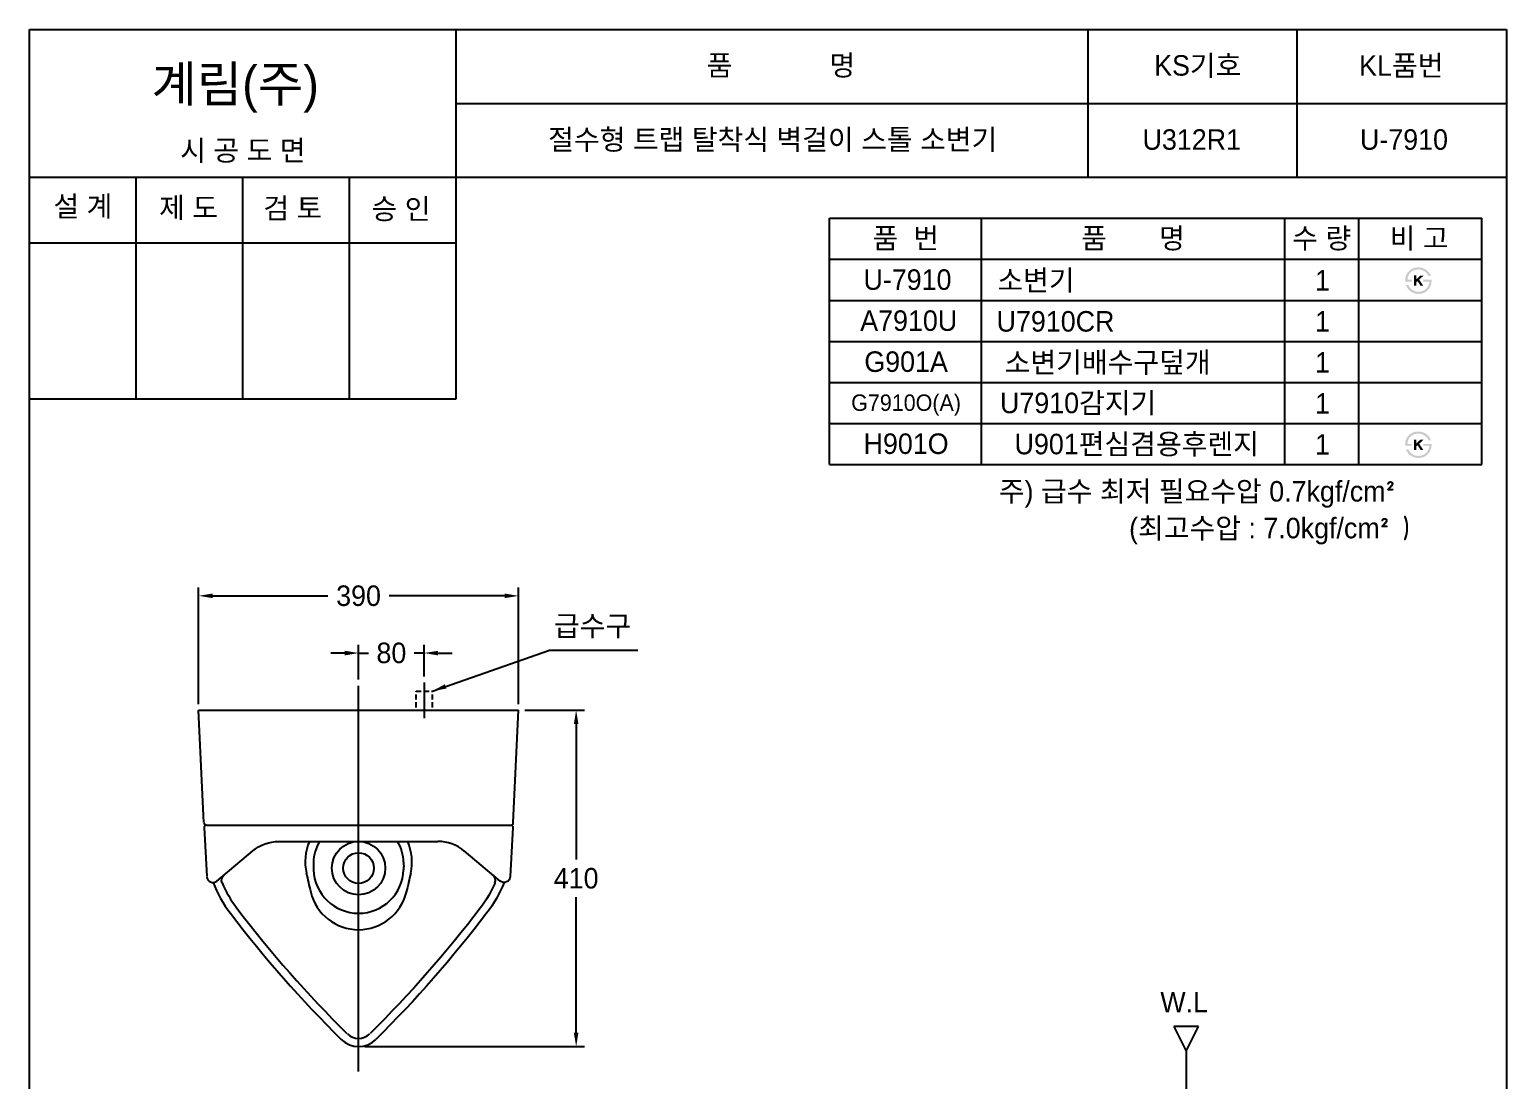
# Model space of a CAD drawing. Header units: millimetres. Extents: x 0 to 1800, y -67 to 2530.
# Drawn here: x 0 to 1800, y 1249 to 2530 of the extents above; entities that cross this region are included whole.
import ezdxf
from ezdxf.enums import TextEntityAlignment as Align
from ezdxf.lldxf.tags import DXFTag

# ---------------------------------------------------------------- set-up
doc = ezdxf.new("R2010")
doc.units = ezdxf.units.MM
doc.linetypes.add('DASHED2', pattern=[9.525, 6.35, -3.175])
for name, color, linetype in [('TEXT', 7, 'Continuous'), ('내부선 및 부속', 4, 'Continuous'), ('도각라인', 255, 'Continuous'), ('외형선', 3, 'Continuous'), ('점선', 6, 'DASHED2'), ('중심선', 1, 'DASHED'), ('치수선', 7, 'Continuous')]:
    doc.layers.add(name, color=color, linetype=linetype)
doc.styles.add('____', font='')
doc.styles.add('타이틀', font='H2GTRM.TTF', dxfattribs={"height": 25})
doc.styles.get('____').set_extended_font_data('굴림')
tags = doc.linetypes.add('DASHDOT', pattern=[70, 31, -13, 13, -13]).pattern_tags.tags
tags[10:11] = [DXFTag(74, 4), DXFTag(75, 0), DXFTag(340, '0'), DXFTag(46, 0.0), DXFTag(50, 0.0), DXFTag(44, 0.0), DXFTag(45, 0.0)]
tags[8:9] = [DXFTag(74, 4), DXFTag(75, 0), DXFTag(340, '0'), DXFTag(46, 0.0), DXFTag(50, 0.0), DXFTag(44, 0.0), DXFTag(45, 0.0)]
tags[6:7] = [DXFTag(74, 4), DXFTag(75, 0), DXFTag(340, '0'), DXFTag(46, 0.0), DXFTag(50, 0.0), DXFTag(44, 0.0), DXFTag(45, 0.0)]
tags[4:5] = [DXFTag(74, 4), DXFTag(75, 0), DXFTag(340, '0'), DXFTag(46, 0.0), DXFTag(50, 0.0), DXFTag(44, 0.0), DXFTag(45, 0.0)]
tags = doc.linetypes.add('DASHED', pattern=[25.72, 12.86, -12.86]).pattern_tags.tags
tags[6:7] = [DXFTag(74, 4), DXFTag(75, 0), DXFTag(340, '0'), DXFTag(46, 0.0), DXFTag(50, 0.0), DXFTag(44, 0.0), DXFTag(45, 0.0)]
tags[4:5] = [DXFTag(74, 4), DXFTag(75, 0), DXFTag(340, '0'), DXFTag(46, 0.0), DXFTag(50, 0.0), DXFTag(44, 0.0), DXFTag(45, 0.0)]
doc.dimstyles.new('MSADIM', dxfattribs={"dimtxt": 33, "dimasz": 17, "dimexe": 10, "dimexo": 7.5, "dimgap": 10, "dimtad": 0, "dimtih": 1, "dimtoh": 1, "dimdec": 0, "dimzin": 1, "dimdsep": 46, "dimtxsty": '____', "dimcen": 11.25, "dimadec": 0, "dimazin": 0, "dimtfac": 1, "dimtdec": 0, "dimtix": 1, "dimtmove": 0, "dimatfit": 3, "dimfxl": 0, "dimtolj": 1, "dimtzin": 1, "dimarcsym": 0})

# ---------------------------------------------------------------- blocks, each defined once
blk = doc.blocks.new('*D2')
at = {"layer": '치수선', "color": 0, "linetype": 'Continuous', "lineweight": -2}
for p, q in [((384, 1770.2), (367, 1770.2)), ((401, 1737.8), (401, 1780.2)), ((401, 1770.2), (413.3, 1770.2)), ((481, 1770.2), (468.6, 1770.2)), ((481, 1741.7), (481, 1780.2)), ((498, 1770.2), (515, 1770.2))]:
    blk.add_line(p, q, dxfattribs=at)
at = {"layer": '치수선', "color": 0, "linetype": 'Continuous'}
for points in [[(384, 1773), (384, 1767.3), (401, 1770.2)], [(498, 1773), (498, 1767.3), (481, 1770.2)]]:
    blk.add_solid(points, dxfattribs=at)
at = {"layer": '치수선', "color": 0, "linetype": 'Continuous', "insert": (441, 1770.2), "char_height": 25, "attachment_point": 5, "style": '____'}
blk.add_mtext('\\A1;80', dxfattribs=at)
blk = doc.blocks.new('*D3')
at = {"layer": '치수선', "color": 0, "linetype": 'Continuous', "lineweight": -2}
for p, q in [((206, 1708.1), (206, 1849.9)), ((223, 1839.9), (363.7, 1839.9)), ((579, 1839.9), (438.2, 1839.9)), ((596, 1708.1), (596, 1849.9))]:
    blk.add_line(p, q, dxfattribs=at)
at = {"layer": '치수선', "color": 0, "linetype": 'Continuous'}
for points in [[(223, 1842.7), (223, 1837.1), (206, 1839.9)], [(579, 1842.7), (579, 1837.1), (596, 1839.9)]]:
    blk.add_solid(points, dxfattribs=at)
at = {"layer": '치수선', "color": 0, "linetype": 'Continuous', "insert": (401, 1839.9), "char_height": 25, "attachment_point": 5, "style": '____'}
blk.add_mtext('\\A1;390', dxfattribs=at)
blk = doc.blocks.new('*D4')
at = {"layer": '치수선', "color": 0, "linetype": 'Continuous', "lineweight": -2}
for p, q in [((603.5, 1700.6), (676.2, 1700.6)), ((666.2, 1683.6), (666.2, 1518.5)), ((666.2, 1307.6), (666.2, 1472.8)), ((408.5, 1290.6), (676.2, 1290.6))]:
    blk.add_line(p, q, dxfattribs=at)
at = {"layer": '치수선', "color": 0, "linetype": 'Continuous'}
for points in [[(663.3, 1683.6), (669, 1683.6), (666.2, 1700.6)], [(663.3, 1307.6), (669, 1307.6), (666.2, 1290.6)]]:
    blk.add_solid(points, dxfattribs=at)
at = {"layer": '치수선', "color": 0, "linetype": 'Continuous', "insert": (666.2, 1495.6), "char_height": 25, "attachment_point": 5, "style": '____'}
blk.add_mtext('\\A1;410', dxfattribs=at)

msp = doc.modelspace()

# ---------------------------------------------------------------- hatches: boundary and pattern name
at = {"layer": 'TEXT'}
for points in [[(1676.6, 2222.8), (1676.6, 2223.2), (1676.6, 2223.6), (1676.5, 2224), (1676.6, 2224.4), (1676.6, 2224.8), (1676.6, 2225.2), (1676.6, 2225.6), (1676.7, 2226), (1676.7, 2226.4), (1676.8, 2226.8), (1676.8, 2227.2), (1676.9, 2227.6), (1677, 2228), (1677.1, 2228.4), (1677.2, 2228.8), (1677.3, 2229.1), (1677.4, 2229.5), (1677.5, 2229.9), (1677.7, 2230.3), (1677.8, 2230.6), (1678, 2231), (1678.1, 2231.4), (1678.3, 2231.7), (1678.5, 2232.1), (1678.7, 2232.4), (1678.9, 2232.7), (1679.1, 2233.1), (1679.3, 2233.4), (1679.5, 2233.7), (1679.7, 2234), (1680, 2234.3), (1680.5, 2234.9), (1680.8, 2235.2), (1681, 2235.5), (1681.3, 2235.8), (1681.6, 2236.1), (1681.9, 2236.4), (1682.2, 2236.6), (1682.5, 2236.9), (1682.8, 2237.1), (1683.2, 2237.4), (1683.5, 2237.6), (1683.8, 2237.8), (1684.2, 2238), (1684.5, 2238.2), (1684.9, 2238.4), (1685.2, 2238.6), (1685.7, 2238.7), (1686.1, 2238.9), (1686.5, 2239.1), (1686.9, 2239.2), (1687.3, 2239.4), (1687.8, 2239.5), (1688.2, 2239.6), (1688.6, 2239.7), (1689.1, 2239.8), (1689.5, 2239.9), (1690, 2239.9), (1690.5, 2240), (1691, 2240), (1691.4, 2240.1), (1691.9, 2240.1), (1692.4, 2240.1), (1693.2, 2240.1), (1693.6, 2240.1), (1693.9, 2240), (1694.3, 2240), (1694.7, 2240), (1695, 2239.9), (1695.4, 2239.9), (1695.7, 2239.8), (1696.1, 2239.7), (1696.4, 2239.7), (1696.8, 2239.6), (1697.1, 2239.5), (1697.4, 2239.4), (1697.8, 2239.3), (1698.1, 2239.2), (1698.4, 2239.1), (1698.7, 2239), (1699, 2238.9), (1699.4, 2238.7), (1699.7, 2238.6), (1700, 2238.5), (1700.3, 2238.3), (1700.6, 2238.2), (1700.8, 2238), (1701.1, 2237.8), (1701.4, 2237.7), (1701.7, 2237.5), (1702, 2237.3), (1702.2, 2237.1), (1702.5, 2236.9), (1702.8, 2236.7), (1703.2, 2236.4), (1703.6, 2236), (1704, 2235.6), (1704.4, 2235.2), (1704.8, 2234.8), (1705.1, 2234.4), (1705.5, 2234), (1705.8, 2233.6), (1706.1, 2233.1), (1706.4, 2232.6), (1706.7, 2232.2), (1707, 2231.7), (1707.3, 2231.1), (1707.5, 2230.6), (1707.8, 2230.1), (1708, 2229.5), (1708, 2229.5), (1704.9, 2229.5), (1704.9, 2229.5), (1704.8, 2229.7), (1704.8, 2229.9), (1704.7, 2230.1), (1704.6, 2230.2), (1704.6, 2230.4), (1704.5, 2230.6), (1704.4, 2230.7), (1704.3, 2230.9), (1704.2, 2231.1), (1704.1, 2231.2), (1704, 2231.4), (1703.9, 2231.6), (1703.8, 2231.7), (1703.7, 2231.9), (1703.6, 2232.1), (1703.5, 2232.2), (1703.3, 2232.4), (1703.2, 2232.6), (1702.9, 2232.9), (1702.7, 2233.2), (1702.4, 2233.5), (1702.1, 2233.8), (1701.7, 2234.1), (1701.4, 2234.4), (1701, 2234.7), (1700.8, 2234.9), (1700.6, 2235.1), (1700.3, 2235.2), (1700.1, 2235.4), (1699.9, 2235.5), (1699.6, 2235.7), (1699.4, 2235.8), (1699.1, 2236), (1698.9, 2236.1), (1698.6, 2236.2), (1698.4, 2236.4), (1698.1, 2236.5), (1697.9, 2236.6), (1697.6, 2236.7), (1697.4, 2236.8), (1697.1, 2236.9), (1696.8, 2237), (1696.6, 2237), (1696.3, 2237.1), (1696.1, 2237.2), (1695.8, 2237.3), (1695.5, 2237.3), (1695.2, 2237.4), (1695, 2237.4), (1694.7, 2237.5), (1694.4, 2237.5), (1694.1, 2237.5), (1693.8, 2237.6), (1693.6, 2237.6), (1693.3, 2237.6), (1693, 2237.6), (1692.7, 2237.6), (1692.3, 2237.6), (1692, 2237.6), (1691.7, 2237.6), (1691.3, 2237.5), (1691, 2237.5), (1690.7, 2237.5), (1690.3, 2237.4), (1690, 2237.4), (1689.7, 2237.3), (1689.4, 2237.3), (1689.1, 2237.2), (1688.8, 2237.1), (1688.5, 2237), (1688.2, 2237), (1687.9, 2236.9), (1687.6, 2236.8), (1687.3, 2236.7), (1687, 2236.5), (1686.7, 2236.4), (1686.5, 2236.3), (1686.2, 2236.2), (1685.9, 2236), (1685.6, 2235.9), (1685.4, 2235.7), (1685.1, 2235.6), (1684.9, 2235.4), (1684.6, 2235.2), (1684.4, 2235), (1684.1, 2234.9), (1683.9, 2234.7), (1683.7, 2234.5), (1683.4, 2234.3), (1683.2, 2234), (1683, 2233.8), (1682.7, 2233.6), (1682.5, 2233.4), (1682.3, 2233.1), (1682.1, 2232.9), (1681.9, 2232.6), (1681.7, 2232.4), (1681.6, 2232.1), (1681.4, 2231.9), (1681.2, 2231.6), (1681.1, 2231.4), (1680.9, 2231.1), (1680.8, 2230.8), (1680.6, 2230.5), (1680.5, 2230.3), (1680.4, 2230), (1680.3, 2229.7), (1680.2, 2229.4), (1680, 2229.1), (1680, 2228.8), (1679.9, 2228.5), (1679.8, 2228.2), (1679.7, 2227.8), (1679.6, 2227.5), (1679.6, 2227.2), (1679.5, 2226.9), (1679.5, 2226.5), (1679.4, 2226.2), (1679.4, 2225.8), (1679.4, 2225.5), (1679.3, 2225.1), (1679.3, 2225.1), (1684.5, 2225.1), (1684.5, 2225.1), (1684.5, 2225.1), (1684.5, 2222.8), (1684.5, 2222.8), (1684.5, 2222.8), (1676.6, 2222.8)], [(1708.7, 2225.1), (1708.8, 2224.7), (1708.7, 2224.3), (1708.7, 2223.8), (1708.7, 2223.4), (1708.7, 2223), (1708.6, 2222.5), (1708.6, 2222.1), (1708.5, 2221.7), (1708.5, 2221.3), (1708.4, 2220.9), (1708.3, 2220.4), (1708.2, 2220), (1708.1, 2219.6), (1708, 2219.2), (1707.8, 2218.8), (1707.7, 2218.4), (1707.6, 2218), (1707.4, 2217.6), (1707.3, 2217.3), (1707.1, 2216.9), (1706.9, 2216.5), (1706.7, 2216.2), (1706.6, 2215.8), (1706.4, 2215.5), (1706.2, 2215.1), (1705.9, 2214.8), (1705.7, 2214.5), (1705.5, 2214.2), (1705.3, 2213.8), (1705, 2213.5), (1704.8, 2213.2), (1704.5, 2212.9), (1704.2, 2212.6), (1704, 2212.4), (1703.7, 2212.1), (1703.4, 2211.8), (1703.1, 2211.6), (1702.8, 2211.3), (1702.5, 2211.1), (1702.2, 2210.8), (1701.9, 2210.6), (1701.6, 2210.4), (1701.2, 2210.2), (1700.9, 2210), (1700.6, 2209.8), (1700.2, 2209.6), (1699.9, 2209.4), (1699.5, 2209.3), (1699.2, 2209.1), (1698.8, 2209), (1698.4, 2208.8), (1698, 2208.7), (1697.7, 2208.6), (1697.3, 2208.5), (1696.9, 2208.4), (1696.5, 2208.3), (1696.1, 2208.2), (1695.7, 2208.1), (1695.3, 2208.1), (1694.9, 2208), (1694.5, 2208), (1694.1, 2208), (1693.7, 2207.9), (1693.3, 2207.9), (1692.6, 2207.9), (1692, 2208), (1691.3, 2208), (1690.7, 2208.1), (1690.1, 2208.2), (1689.8, 2208.2), (1689.5, 2208.3), (1689.2, 2208.3), (1688.9, 2208.4), (1688.6, 2208.5), (1688.3, 2208.6), (1688, 2208.6), (1687.7, 2208.7), (1687.4, 2208.8), (1687.1, 2208.9), (1686.8, 2209), (1686.6, 2209.1), (1686.3, 2209.2), (1686, 2209.4), (1685.7, 2209.5), (1685.5, 2209.6), (1685.2, 2209.7), (1684.9, 2209.9), (1684.7, 2210), (1684.4, 2210.2), (1684.1, 2210.3), (1683.6, 2210.7), (1683.4, 2210.8), (1683.1, 2211), (1682.8, 2211.2), (1682.6, 2211.4), (1682.4, 2211.6), (1682.1, 2211.8), (1681.9, 2212), (1681.6, 2212.2), (1681.4, 2212.5), (1681.2, 2212.7), (1681, 2212.9), (1680.8, 2213.1), (1680.5, 2213.4), (1680.3, 2213.6), (1680.1, 2213.9), (1679.9, 2214.1), (1679.7, 2214.4), (1679.6, 2214.6), (1679.4, 2214.9), (1679.2, 2215.2), (1679, 2215.5), (1678.8, 2215.7), (1678.7, 2216), (1678.5, 2216.3), (1678.3, 2216.6), (1678.2, 2216.9), (1678, 2217.2), (1677.8, 2217.8), (1677.5, 2218.5), (1677.5, 2218.5), (1680.4, 2218.5), (1680.4, 2218.5), (1680.7, 2218.1), (1680.9, 2217.6), (1681.1, 2217.2), (1681.4, 2216.9), (1681.6, 2216.5), (1681.9, 2216.1), (1682.1, 2215.8), (1682.4, 2215.4), (1682.7, 2215.1), (1682.9, 2214.8), (1683.2, 2214.5), (1683.5, 2214.2), (1683.8, 2213.9), (1684.1, 2213.6), (1684.4, 2213.3), (1684.7, 2213.1), (1684.9, 2212.9), (1685.2, 2212.7), (1685.4, 2212.6), (1685.6, 2212.4), (1685.9, 2212.3), (1686.1, 2212.1), (1686.3, 2212), (1686.6, 2211.9), (1686.8, 2211.7), (1687.1, 2211.6), (1687.3, 2211.5), (1687.6, 2211.4), (1687.9, 2211.3), (1688.1, 2211.2), (1688.4, 2211.1), (1688.7, 2211), (1688.9, 2211), (1689.2, 2210.9), (1689.5, 2210.8), (1689.8, 2210.8), (1690, 2210.7), (1690.3, 2210.7), (1690.6, 2210.6), (1690.9, 2210.6), (1691.2, 2210.6), (1691.5, 2210.5), (1691.8, 2210.5), (1692.1, 2210.5), (1692.4, 2210.5), (1692.7, 2210.5), (1693, 2210.5), (1693.9, 2210.5), (1694.1, 2210.6), (1694.4, 2210.6), (1694.7, 2210.6), (1694.9, 2210.6), (1695.2, 2210.7), (1695.5, 2210.7), (1695.7, 2210.8), (1696, 2210.8), (1696.3, 2210.9), (1696.5, 2210.9), (1696.8, 2211), (1697, 2211.1), (1697.3, 2211.2), (1697.5, 2211.2), (1697.8, 2211.3), (1698, 2211.4), (1698.3, 2211.5), (1698.5, 2211.6), (1698.8, 2211.8), (1699, 2211.9), (1699.2, 2212), (1699.5, 2212.1), (1699.7, 2212.3), (1699.9, 2212.4), (1700.2, 2212.6), (1700.4, 2212.7), (1700.6, 2212.9), (1700.9, 2213), (1701.1, 2213.2), (1701.3, 2213.4), (1701.6, 2213.6), (1701.8, 2213.8), (1702, 2214), (1702.3, 2214.3), (1702.5, 2214.5), (1702.7, 2214.8), (1702.9, 2215), (1703.2, 2215.3), (1703.3, 2215.5), (1703.5, 2215.8), (1703.7, 2216), (1703.9, 2216.3), (1704.1, 2216.6), (1704.2, 2216.9), (1704.4, 2217.2), (1704.5, 2217.4), (1704.7, 2217.7), (1704.8, 2218), (1704.9, 2218.3), (1705.1, 2218.7), (1705.2, 2219), (1705.3, 2219.3), (1705.4, 2219.6), (1705.5, 2220), (1705.6, 2220.3), (1705.6, 2220.6), (1705.7, 2221), (1705.8, 2221.3), (1705.8, 2221.7), (1705.9, 2222.1), (1705.9, 2222.4), (1705.9, 2222.8), (1705.9, 2222.8), (1698.5, 2222.8), (1698.5, 2222.8), (1698.5, 2222.8), (1698.5, 2225.1), (1698.5, 2225.1), (1698.5, 2225.1), (1708.7, 2225.1)], [(1690.3, 2225.8), (1695.1, 2230.2), (1699, 2230.2), (1693.6, 2225.2), (1698.7, 2217.7), (1695.3, 2217.7), (1691.7, 2223.4), (1690.3, 2222.2), (1690.3, 2217.7), (1687.4, 2217.7), (1687.4, 2230.3), (1690.3, 2230.3)], [(1676.6, 2022.8), (1676.6, 2023.2), (1676.6, 2023.6), (1676.5, 2024), (1676.6, 2024.4), (1676.6, 2024.8), (1676.6, 2025.2), (1676.6, 2025.6), (1676.7, 2026), (1676.7, 2026.4), (1676.8, 2026.8), (1676.8, 2027.2), (1676.9, 2027.6), (1677, 2028), (1677.1, 2028.4), (1677.2, 2028.8), (1677.3, 2029.1), (1677.4, 2029.5), (1677.5, 2029.9), (1677.7, 2030.3), (1677.8, 2030.6), (1678, 2031), (1678.1, 2031.4), (1678.3, 2031.7), (1678.5, 2032.1), (1678.7, 2032.4), (1678.9, 2032.7), (1679.1, 2033.1), (1679.3, 2033.4), (1679.5, 2033.7), (1679.7, 2034), (1680, 2034.3), (1680.5, 2034.9), (1680.8, 2035.2), (1681, 2035.5), (1681.3, 2035.8), (1681.6, 2036.1), (1681.9, 2036.4), (1682.2, 2036.6), (1682.5, 2036.9), (1682.8, 2037.1), (1683.2, 2037.4), (1683.5, 2037.6), (1683.8, 2037.8), (1684.2, 2038), (1684.5, 2038.2), (1684.9, 2038.4), (1685.2, 2038.6), (1685.7, 2038.7), (1686.1, 2038.9), (1686.5, 2039.1), (1686.9, 2039.2), (1687.3, 2039.4), (1687.8, 2039.5), (1688.2, 2039.6), (1688.6, 2039.7), (1689.1, 2039.8), (1689.5, 2039.9), (1690, 2039.9), (1690.5, 2040), (1691, 2040), (1691.4, 2040.1), (1691.9, 2040.1), (1692.4, 2040.1), (1693.2, 2040.1), (1693.6, 2040.1), (1693.9, 2040), (1694.3, 2040), (1694.7, 2040), (1695, 2039.9), (1695.4, 2039.9), (1695.7, 2039.8), (1696.1, 2039.7), (1696.4, 2039.7), (1696.8, 2039.6), (1697.1, 2039.5), (1697.4, 2039.4), (1697.8, 2039.3), (1698.1, 2039.2), (1698.4, 2039.1), (1698.7, 2039), (1699, 2038.9), (1699.4, 2038.7), (1699.7, 2038.6), (1700, 2038.5), (1700.3, 2038.3), (1700.6, 2038.2), (1700.8, 2038), (1701.1, 2037.8), (1701.4, 2037.7), (1701.7, 2037.5), (1702, 2037.3), (1702.2, 2037.1), (1702.5, 2036.9), (1702.8, 2036.7), (1703.2, 2036.4), (1703.6, 2036), (1704, 2035.6), (1704.4, 2035.2), (1704.8, 2034.8), (1705.1, 2034.4), (1705.5, 2034), (1705.8, 2033.6), (1706.1, 2033.1), (1706.4, 2032.6), (1706.7, 2032.2), (1707, 2031.7), (1707.3, 2031.1), (1707.5, 2030.6), (1707.8, 2030.1), (1708, 2029.5), (1708, 2029.5), (1704.9, 2029.5), (1704.9, 2029.5), (1704.8, 2029.7), (1704.8, 2029.9), (1704.7, 2030.1), (1704.6, 2030.2), (1704.6, 2030.4), (1704.5, 2030.6), (1704.4, 2030.7), (1704.3, 2030.9), (1704.2, 2031.1), (1704.1, 2031.2), (1704, 2031.4), (1703.9, 2031.6), (1703.8, 2031.7), (1703.7, 2031.9), (1703.6, 2032.1), (1703.5, 2032.2), (1703.3, 2032.4), (1703.2, 2032.6), (1702.9, 2032.9), (1702.7, 2033.2), (1702.4, 2033.5), (1702.1, 2033.8), (1701.7, 2034.1), (1701.4, 2034.4), (1701, 2034.7), (1700.8, 2034.9), (1700.6, 2035.1), (1700.3, 2035.2), (1700.1, 2035.4), (1699.9, 2035.5), (1699.6, 2035.7), (1699.4, 2035.8), (1699.1, 2036), (1698.9, 2036.1), (1698.6, 2036.2), (1698.4, 2036.4), (1698.1, 2036.5), (1697.9, 2036.6), (1697.6, 2036.7), (1697.4, 2036.8), (1697.1, 2036.9), (1696.8, 2037), (1696.6, 2037), (1696.3, 2037.1), (1696.1, 2037.2), (1695.8, 2037.3), (1695.5, 2037.3), (1695.2, 2037.4), (1695, 2037.4), (1694.7, 2037.5), (1694.4, 2037.5), (1694.1, 2037.5), (1693.8, 2037.6), (1693.6, 2037.6), (1693.3, 2037.6), (1693, 2037.6), (1692.7, 2037.6), (1692.3, 2037.6), (1692, 2037.6), (1691.7, 2037.6), (1691.3, 2037.5), (1691, 2037.5), (1690.7, 2037.5), (1690.3, 2037.4), (1690, 2037.4), (1689.7, 2037.3), (1689.4, 2037.3), (1689.1, 2037.2), (1688.8, 2037.1), (1688.5, 2037), (1688.2, 2037), (1687.9, 2036.9), (1687.6, 2036.8), (1687.3, 2036.7), (1687, 2036.5), (1686.7, 2036.4), (1686.5, 2036.3), (1686.2, 2036.2), (1685.9, 2036), (1685.6, 2035.9), (1685.4, 2035.7), (1685.1, 2035.6), (1684.9, 2035.4), (1684.6, 2035.2), (1684.4, 2035), (1684.1, 2034.9), (1683.9, 2034.7), (1683.7, 2034.5), (1683.4, 2034.3), (1683.2, 2034), (1683, 2033.8), (1682.7, 2033.6), (1682.5, 2033.4), (1682.3, 2033.1), (1682.1, 2032.9), (1681.9, 2032.6), (1681.7, 2032.4), (1681.6, 2032.1), (1681.4, 2031.9), (1681.2, 2031.6), (1681.1, 2031.4), (1680.9, 2031.1), (1680.8, 2030.8), (1680.6, 2030.5), (1680.5, 2030.3), (1680.4, 2030), (1680.3, 2029.7), (1680.2, 2029.4), (1680, 2029.1), (1680, 2028.8), (1679.9, 2028.5), (1679.8, 2028.2), (1679.7, 2027.8), (1679.6, 2027.5), (1679.6, 2027.2), (1679.5, 2026.9), (1679.5, 2026.5), (1679.4, 2026.2), (1679.4, 2025.8), (1679.4, 2025.5), (1679.3, 2025.1), (1679.3, 2025.1), (1684.5, 2025.1), (1684.5, 2025.1), (1684.5, 2025.1), (1684.5, 2022.8), (1684.5, 2022.8), (1684.5, 2022.8), (1676.6, 2022.8)], [(1708.7, 2025.1), (1708.8, 2024.7), (1708.7, 2024.3), (1708.7, 2023.8), (1708.7, 2023.4), (1708.7, 2023), (1708.6, 2022.5), (1708.6, 2022.1), (1708.5, 2021.7), (1708.5, 2021.3), (1708.4, 2020.9), (1708.3, 2020.4), (1708.2, 2020), (1708.1, 2019.6), (1708, 2019.2), (1707.8, 2018.8), (1707.7, 2018.4), (1707.6, 2018), (1707.4, 2017.6), (1707.3, 2017.3), (1707.1, 2016.9), (1706.9, 2016.5), (1706.7, 2016.2), (1706.6, 2015.8), (1706.4, 2015.5), (1706.2, 2015.1), (1705.9, 2014.8), (1705.7, 2014.5), (1705.5, 2014.2), (1705.3, 2013.8), (1705, 2013.5), (1704.8, 2013.2), (1704.5, 2012.9), (1704.2, 2012.6), (1704, 2012.4), (1703.7, 2012.1), (1703.4, 2011.8), (1703.1, 2011.6), (1702.8, 2011.3), (1702.5, 2011.1), (1702.2, 2010.8), (1701.9, 2010.6), (1701.6, 2010.4), (1701.2, 2010.2), (1700.9, 2010), (1700.6, 2009.8), (1700.2, 2009.6), (1699.9, 2009.4), (1699.5, 2009.3), (1699.2, 2009.1), (1698.8, 2009), (1698.4, 2008.8), (1698, 2008.7), (1697.7, 2008.6), (1697.3, 2008.5), (1696.9, 2008.4), (1696.5, 2008.3), (1696.1, 2008.2), (1695.7, 2008.1), (1695.3, 2008.1), (1694.9, 2008), (1694.5, 2008), (1694.1, 2008), (1693.7, 2007.9), (1693.3, 2007.9), (1692.6, 2007.9), (1692, 2008), (1691.3, 2008), (1690.7, 2008.1), (1690.1, 2008.2), (1689.8, 2008.2), (1689.5, 2008.3), (1689.2, 2008.3), (1688.9, 2008.4), (1688.6, 2008.5), (1688.3, 2008.6), (1688, 2008.6), (1687.7, 2008.7), (1687.4, 2008.8), (1687.1, 2008.9), (1686.8, 2009), (1686.6, 2009.1), (1686.3, 2009.2), (1686, 2009.4), (1685.7, 2009.5), (1685.5, 2009.6), (1685.2, 2009.7), (1684.9, 2009.9), (1684.7, 2010), (1684.4, 2010.2), (1684.1, 2010.3), (1683.6, 2010.7), (1683.4, 2010.8), (1683.1, 2011), (1682.8, 2011.2), (1682.6, 2011.4), (1682.4, 2011.6), (1682.1, 2011.8), (1681.9, 2012), (1681.6, 2012.2), (1681.4, 2012.5), (1681.2, 2012.7), (1681, 2012.9), (1680.8, 2013.1), (1680.5, 2013.4), (1680.3, 2013.6), (1680.1, 2013.9), (1679.9, 2014.1), (1679.7, 2014.4), (1679.6, 2014.6), (1679.4, 2014.9), (1679.2, 2015.2), (1679, 2015.5), (1678.8, 2015.7), (1678.7, 2016), (1678.5, 2016.3), (1678.3, 2016.6), (1678.2, 2016.9), (1678, 2017.2), (1677.8, 2017.8), (1677.5, 2018.5), (1677.5, 2018.5), (1680.4, 2018.5), (1680.4, 2018.5), (1680.7, 2018.1), (1680.9, 2017.6), (1681.1, 2017.2), (1681.4, 2016.9), (1681.6, 2016.5), (1681.9, 2016.1), (1682.1, 2015.8), (1682.4, 2015.4), (1682.7, 2015.1), (1682.9, 2014.8), (1683.2, 2014.5), (1683.5, 2014.2), (1683.8, 2013.9), (1684.1, 2013.6), (1684.4, 2013.3), (1684.7, 2013.1), (1684.9, 2012.9), (1685.2, 2012.7), (1685.4, 2012.6), (1685.6, 2012.4), (1685.9, 2012.3), (1686.1, 2012.1), (1686.3, 2012), (1686.6, 2011.9), (1686.8, 2011.7), (1687.1, 2011.6), (1687.3, 2011.5), (1687.6, 2011.4), (1687.9, 2011.3), (1688.1, 2011.2), (1688.4, 2011.1), (1688.7, 2011), (1688.9, 2011), (1689.2, 2010.9), (1689.5, 2010.8), (1689.8, 2010.8), (1690, 2010.7), (1690.3, 2010.7), (1690.6, 2010.6), (1690.9, 2010.6), (1691.2, 2010.6), (1691.5, 2010.5), (1691.8, 2010.5), (1692.1, 2010.5), (1692.4, 2010.5), (1692.7, 2010.5), (1693, 2010.5), (1693.9, 2010.5), (1694.1, 2010.6), (1694.4, 2010.6), (1694.7, 2010.6), (1694.9, 2010.6), (1695.2, 2010.7), (1695.5, 2010.7), (1695.7, 2010.8), (1696, 2010.8), (1696.3, 2010.9), (1696.5, 2010.9), (1696.8, 2011), (1697, 2011.1), (1697.3, 2011.2), (1697.5, 2011.2), (1697.8, 2011.3), (1698, 2011.4), (1698.3, 2011.5), (1698.5, 2011.6), (1698.8, 2011.8), (1699, 2011.9), (1699.2, 2012), (1699.5, 2012.1), (1699.7, 2012.3), (1699.9, 2012.4), (1700.2, 2012.6), (1700.4, 2012.7), (1700.6, 2012.9), (1700.9, 2013), (1701.1, 2013.2), (1701.3, 2013.4), (1701.6, 2013.6), (1701.8, 2013.8), (1702, 2014), (1702.3, 2014.3), (1702.5, 2014.5), (1702.7, 2014.8), (1702.9, 2015), (1703.2, 2015.3), (1703.3, 2015.5), (1703.5, 2015.8), (1703.7, 2016), (1703.9, 2016.3), (1704.1, 2016.6), (1704.2, 2016.9), (1704.4, 2017.2), (1704.5, 2017.4), (1704.7, 2017.7), (1704.8, 2018), (1704.9, 2018.3), (1705.1, 2018.7), (1705.2, 2019), (1705.3, 2019.3), (1705.4, 2019.6), (1705.5, 2020), (1705.6, 2020.3), (1705.6, 2020.6), (1705.7, 2021), (1705.8, 2021.3), (1705.8, 2021.7), (1705.9, 2022.1), (1705.9, 2022.4), (1705.9, 2022.8), (1705.9, 2022.8), (1698.5, 2022.8), (1698.5, 2022.8), (1698.5, 2022.8), (1698.5, 2025.1), (1698.5, 2025.1), (1698.5, 2025.1), (1708.7, 2025.1)], [(1690.3, 2025.8), (1695.1, 2030.2), (1699, 2030.2), (1693.6, 2025.2), (1698.7, 2017.7), (1695.3, 2017.7), (1691.7, 2023.4), (1690.3, 2022.2), (1690.3, 2017.7), (1687.4, 2017.7), (1687.4, 2030.3), (1690.3, 2030.3)]]:
    msp.add_hatch(color=256, dxfattribs=at).paths.add_polyline_path(points, flags=0)

# ---------------------------------------------------------------- linework, layer by layer
at = {"layer": '내부선 및 부속', "linetype": 'Continuous'}
msp.add_line((215.7, 1560.6), (586.2, 1560.6), dxfattribs=at)
at = {"layer": '내부선 및 부속', "linetype": 'Continuous', "flags": 128}
for points in [[(455.9, 1515.2, -0.018182), (455.9, 1506.1)], [(234.6, 1490.2, -0.331437), (236.8, 1499.5)], [(464.5, 1502.1, -0.007437), (459.2, 1478.9)], [(567.3, 1490.2, -0.061523), (549.2, 1459.2)], [(549.2, 1459.2, -0.034384), (415, 1306.4)]]:
    msp.add_lwpolyline(points, format="xyb", dxfattribs=at)
at = {"layer": '내부선 및 부속', "linetype": 'Continuous'}
for radius in [32.5, 18.7]:
    msp.add_circle((401, 1508.1), radius, dxfattribs=at)
for centre, radius, start, end in [((401, 1515.6), 65, 157.3801, 191.986), ((401, 1513.2), 55, 150.0279, 177.9167), ((401, 1513.2), 55, 2.0833, 29.9721), ((401, 1515.6), 65, 348.014, 22.6199), ((471, 1510.6), 125, 177.9167, 182.0833), ((1119.9, 1668.3), 800, 191.986, 193.6903), ((401, 1508.1), 55, 182.0833, 357.9167), ((559.9, 1493.4), 8, 336.741, 50.0894), ((369.3, 1548.1), 146.6, 203.259, 217.3413), ((401, 1493.1), 60, 193.6903, 346.3097), ((1429.3, 2356.8), 1479.9, 217.3413, 225.2184), ((401, 1320.6), 20, 227.0028, 312.9972)]:
    msp.add_arc(centre, radius, start, end, dxfattribs=at)
at = {"layer": '도각라인', "color": 7}
for p, q in [((0, 0), (0, 2530)), ((0, 2530), (1800, 2530)), ((520, 2080), (520, 2530)), ((1290, 2350), (1290, 2530)), ((1545, 2350), (1545, 2530)), ((1800, 2530), (1800, 0)), ((520, 2440), (1800, 2440)), ((0, 2350), (1800, 2350)), ((130, 2080), (130, 2350)), ((260, 2080), (260, 2350)), ((390, 2080), (390, 2350)), ((975, 2300), (1770, 2300)), ((975, 2000), (975, 2300)), ((1160, 2000), (1160, 2300)), ((1530, 2000), (1530, 2300)), ((1620, 2000), (1620, 2300)), ((1770, 2000), (1770, 2300)), ((0, 2270), (520, 2270)), ((975, 2250), (1770, 2250)), ((975, 2200), (1770, 2200)), ((975, 2150), (1770, 2150)), ((975, 2100), (1770, 2100)), ((0, 2080), (520, 2080)), ((975, 2050), (1770, 2050)), ((975, 2000), (1770, 2000))]:
    msp.add_line(p, q, dxfattribs=at)
at = {"layer": '외형선', "linetype": 'Continuous'}
for p, q in [((206, 1700.6), (596, 1700.6)), ((212.4, 1563.5), (206, 1700.6)), ((589.5, 1563.5), (596, 1700.6)), ((212.7, 1557.5), (216, 1497.7)), ((589.2, 1557.5), (585.9, 1497.7)), ((304.1, 1540.6), (497.8, 1540.6)), ((228.3, 1492.4), (272, 1529)), ((573.6, 1492.4), (529.9, 1529)), ((1424.5, 1315.1), (1394.5, 1315.1)), ((1394.5, 1315.1), (1409.5, 1285.1)), ((1409.5, 1285.1), (1424.5, 1315.1)), ((1409.5, 1285.1), (1409.5, 403.1))]:
    msp.add_line(p, q, dxfattribs=at)
at = {"layer": '외형선', "linetype": 'Continuous', "flags": 128}
for points in [[(586.2, 1560.6, -0.428043), (589.2, 1557.5)], [(272, 1529, -0.175925), (304.1, 1540.6)], [(585.9, 1497.8, -0.620138), (573.6, 1492.4)], [(578.3, 1490.6, -0.069046), (557.1, 1453.1)], [(557.1, 1453.1, -0.034384), (422.1, 1299.3)]]:
    msp.add_lwpolyline(points, format="xyb", dxfattribs=at)
at = {"layer": '외형선', "linetype": 'Continuous'}
for centre, radius, start, end in [((215.4, 1563.6), 3, 183.733, 270), ((215.7, 1557.6), 3, 90, 183.143), ((586.5, 1563.6), 3, 270, 357.3079), ((497.8, 1490.6), 50, 50.0894, 90), ((223.5, 1498.1), 7.5, 183.1419, 309.9106), ((369.3, 1548.1), 156.6, 201.5422, 217.3413), ((1429.3, 2356.8), 1489.9, 217.3413, 225.2184), ((401, 1320.6), 30, 225.2184, 314.7816)]:
    msp.add_arc(centre, radius, start, end, dxfattribs=at)
at = {"layer": '점선'}
for p, q in [((471, 1703.9), (471, 1723.9)), ((471, 1723.9), (491, 1723.9)), ((491, 1703.9), (491, 1723.9))]:
    msp.add_line(p, q, dxfattribs=at)
at = {"layer": '중심선', "linetype": 'DASHDOT'}
for p, q in [((401, 1260.2), (401, 1730.3)), ((481, 1734.2), (481, 1690.8))]:
    msp.add_line(p, q, dxfattribs=at)

# ---------------------------------------------------------------- texts
at = {"layer": 'TEXT', "style": '타이틀'}
for s, height, p in [('품             명', 25, (915.7, 2486.4)), ('KS기호', 25, (1423.8, 2486.3)), ('KL품번', 25, (1671.8, 2486.1)), ('시 공 도 면', 25, (259.9, 2382.7)), ('절수형 트랩 탈착식 벽걸이 스톨 소변기', 25, (905.8, 2396)), ('U312R1', 25, (1416.5, 2396)), ('U-7910', 25, (1675.1, 2396)), ('설 계', 25, (65, 2314.6)), ('제 도', 25, (193.8, 2312.9)), ('검 토', 25, (320.8, 2312.3)), ('승 인', 25, (452.7, 2311.4)), ('품  번', 25, (1067.9, 2275.7)), ('품       명', 25, (1344.8, 2275.7)), ('수 량', 25, (1574.8, 2275.7)), ('비 고', 25, (1693.6, 2275.7)), ('U-7910', 25, (1070, 2225.3)), ('소변기', 25, (1226.7, 2224.4)), ('1', 25, (1575.7, 2224.4)), ('A7910U', 25, (1071.5, 2175.3)), ('U7910CR', 25, (1250.4, 2174.4)), ('1', 25, (1575.7, 2174.4)), ('G901A', 25, (1068.3, 2125.3)), ('소변기배수구덮개', 25, (1314, 2124.4)), ('1', 25, (1575.7, 2124.4)), ('U7910감지기', 25, (1278, 2075)), ('G7910O(A)', 20, (1068.3, 2075.3)), ('1', 25, (1575.7, 2074.4)), ('H901O', 25, (1068.3, 2025.3)), ('U901편심겸용후렌지', 25, (1349.4, 2024.9)), ('1', 25, (1575.7, 2024.4))]:
    msp.add_text(s, height=height, dxfattribs=at).set_placement(p, align=Align.MIDDLE_CENTER)
msp.add_text('계림(주)', height=44, dxfattribs=at).set_placement((148.7, 2441.8))
msp.add_text('W.L', height=25, dxfattribs=at).set_placement((1407.2, 1344.8), align=Align.MIDDLE)
at = {"layer": 'TEXT', "char_height": 25, "attachment_point": 1, "line_spacing_factor": 0.963855, "style": '타이틀'}
for s, insert, width in [('\\A1;주) 급수 최저 필요수압 0.7kgf/cm{\\fISOCPEUR|b0|i0|c0|p34;² }', (1181.3, 1979.8), 571.731), ('\\A1;(최고수압 : 7.0kgf/cm{\\fISOCPEUR|b0|i0|c0|p34;² )}', (1340.1, 1935), 571.731), ('\\A1;급수구', (639.2, 1815.7), 380.447)]:
    msp.add_mtext(s, dxfattribs=dict(at, insert=insert, width=width))

# ---------------------------------------------------------------- dimensions: what is measured, and where the dimension line sits
at = {"layer": '치수선', "linetype": 'Continuous'}
for base, p1, p2, picture, middle in [((596, 1839.9), (206, 1700.6), (596, 1700.6), '*D3', (401, 1839.9)), ((481, 1770.2), (401, 1730.3), (481, 1734.2), '*D2', (441, 1770.2))]:
    dim = msp.add_linear_dim(base=base, p1=p1, p2=p2, dimstyle='MSADIM', override={"dimtxt": 25}, dxfattribs=at)
    dim.commit()
    dim.dimension.update_dxf_attribs({"geometry": picture, "text_midpoint": middle, "dimtype": 160})
dim = msp.add_linear_dim(base=(666.2, 1290.6), p1=(596, 1700.6), p2=(401, 1290.6), angle=90, dimstyle='MSADIM', override={"dimtxt": 25}, dxfattribs=at)
dim.commit()
dim.dimension.update_dxf_attribs({"geometry": '*D4', "text_midpoint": (666.2, 1495.6), "dimtype": 160})

# ---------------------------------------------------------------- leaders
msp.add_leader([(491, 1723.9), (633.8, 1773.7), (741.3, 1773.7)], dimstyle='MSADIM', override={"dimtxt": 25}, dxfattribs=at)

doc.saveas('drawing.dxf')
